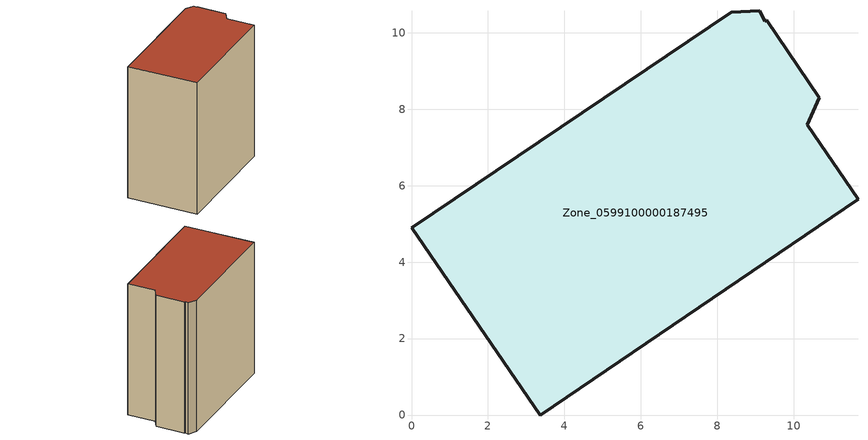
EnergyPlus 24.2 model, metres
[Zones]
Zone_0599100000187495
 floor ground (C_G): 8.36,10.53 9.11,10.57 9.24,10.3 9.29,10.33 10.66,8.3 10.35,7.6 11.68,5.65 3.36,0 0,4.9 z0
 wall outside (C_F): 3.36,0 11.68,5.65 10.35,7.6 10.66,8.3 9.29,10.33 9.24,10.3 9.11,10.57 8.36,10.53 0,4.9 3.36,0 z0:11.66
 roof outside (C_R): 9.11,10.57 8.36,10.53 0,4.9 3.36,0 11.68,5.65 10.35,7.6 10.66,8.3 9.29,10.33 9.24,10.3 z11.66
[BUILDING]
Pand.0599100000187495: North Axis=0; Terrain=City; Loads Convergence Tolerance Value=0.04; Temperature Convergence Tolerance Value=0.4; Solar Distribution=FullExterior; Maximum Number of Warmup Days=25; Minimum Number of Warmup Days=1
[Site:Location]
Rotterdam.The.Hague.AP_ZH_NLD Design_Conditions: Latitude=51.96; Longitude=4.45; Time Zone=1; Elevation=-4.5
[SITE:GROUNDTEMPERATURE:BUILDINGSURFACE]
18, 18, 18, 18, 18, 18, 18, 18, 18, 18, 18, 18
[MATERIAL] Thermal Absorptance=0.9; Solar Absorptance=0.7; Visible Absorptance=0.7
Name | Roughness | Thickness | Conductivity | Density | Specific Heat
G.TI.1946 | MediumSmooth | 0.15 | 1 | 540 | 1210
F.TI.1946 | Rough | 0.3 | 0.857143 | 1920 | 840
R.TI.1946 | MediumRough | 0.2 | 0.1 | 1500 | 1000
[CONSTRUCTION]
C_G: G.TI.1946
C_F: F.TI.1946
C_R: R.TI.1946
[ZONE]
Zone_0599100000187495: Type=1; Multiplier=1; Ceiling Height=Autocalculate; Volume=Autocalculate; Floor Area=autocalculate; Part of Total Floor Area=Yes
[ZONEINFILTRATION:DESIGNFLOWRATE]
Infil_Zone_0599100000187495: Zone or ZoneList or Space or SpaceList=Zone_0599100000187495; Schedule=AlwaysOn; Design Flow Rate Calculation Method=Flow/Area; Flow Rate per Floor Area=0.003; Constant Term Coefficient=1; Temperature Term Coefficient=0; Velocity Term Coefficient=0; Velocity Squared Term Coefficient=0
[HVACTEMPLATE:ZONE:IDEALLOADSAIRSYSTEM]
Zone_0599100000187495: Maximum Heating Supply Air Temperature=50; Minimum Cooling Supply Air Temperature=13; Maximum Heating Supply Air Humidity Ratio=0.0156; Minimum Cooling Supply Air Humidity Ratio=0.0077; Heating Limit=NoLimit; Cooling Limit=NoLimit; Dehumidification Control Type=ConstantSensibleHeatRatio; Cooling Sensible Heat Ratio=0.7; Dehumidification Setpoint=60; Humidification Control Type=None; Humidification Setpoint=30; Outdoor Air Method=None; Outdoor Air Flow Rate per Person=0.00944; Outdoor Air Flow Rate per Zone Floor Area=0; Outdoor Air Flow Rate per Zone=0; Demand Controlled Ventilation Type=None; Outdoor Air Economizer Type=NoEconomizer; Heat Recovery Type=None; Sensible Heat Recovery Effectiveness=0.7; Latent Heat Recovery Effectiveness=0.65
[ZONECONTROL:THERMOSTAT]
ThermostatControl_Zone_0599100000187495: Zone or ZoneList=Zone_0599100000187495; Control Type Schedule=DualSetpointControlType; Control 1=Thermostat_Zone_0599100000187495; Temperature Difference Between Cutout And Setpoint=0
[THERMOSTATSETPOINT:DUALSETPOINT]
Thermostat_Zone_0599100000187495: Heating Setpoint Temperature Schedule=HeatingSetpoint_Zone_0599100000187495; Cooling Setpoint Temperature Schedule=CoolingSetpoint_Zone_0599100000187495
[SCHEDULE:COMPACT]
HeatingSetpoint_Zone_0599100000187495: Through: 12/31, For: AllDays, Until: 24:00, 21
CoolingSetpoint_Zone_0599100000187495: Through: 12/31, For: AllDays, Until: 24:00, 24
DualSetpointControlType: Through: 12/31, For: AllDays, Until: 24:00, 4
AlwaysOn: Through: 12/31, For: AllDays, Until: 24:00, 1
